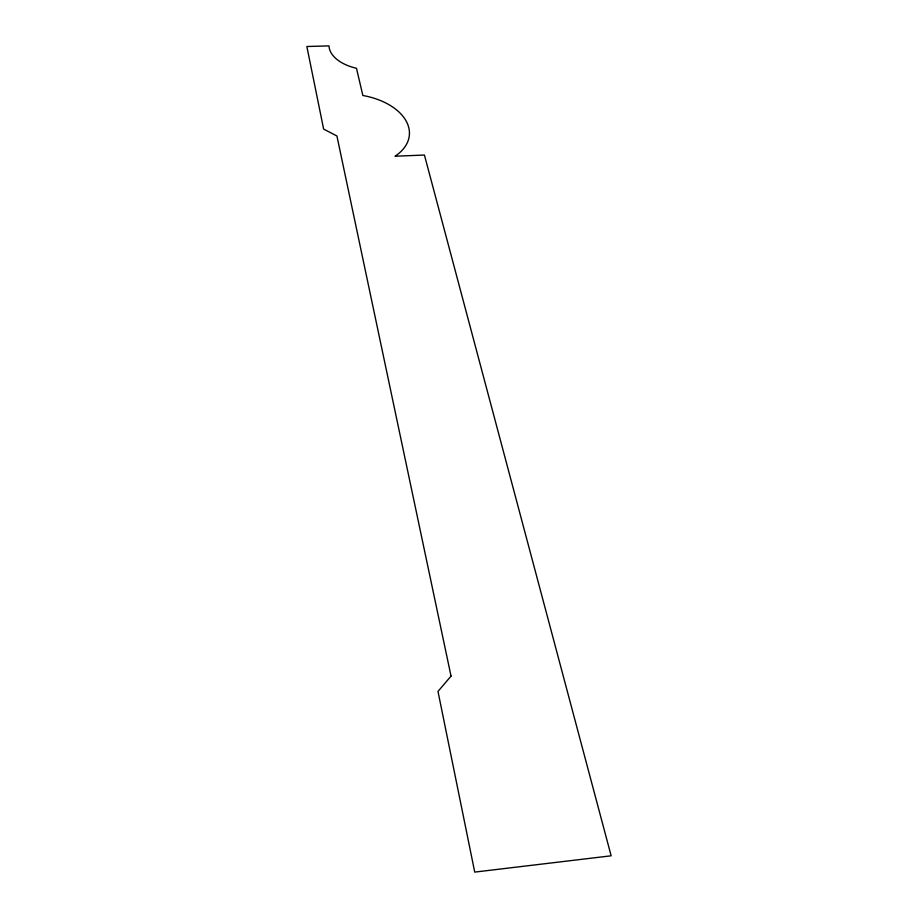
<?xml version="1.0" encoding="UTF-8"?>
<svg xmlns="http://www.w3.org/2000/svg" width="918" height="918" viewBox="0 0 918 918"><rect width="100%" height="100%" fill="white"/><g stroke="black" fill="none" stroke-linecap="round" stroke-linejoin="round"><path stroke-width="1.38" d="M451.036 676.118L437.989 691.415L474.732 872.1L611.147 855.805L424.426 155.039L395.027 156.221A58.878 36.146 4.4 0 0 362.862 95.495L356.471 68.276A38.2 22.101 4.9 0 1 329.011 45.9L306.853 46.508L323.641 129.094L336.917 135.979L451.036 676.118"/></g></svg>
